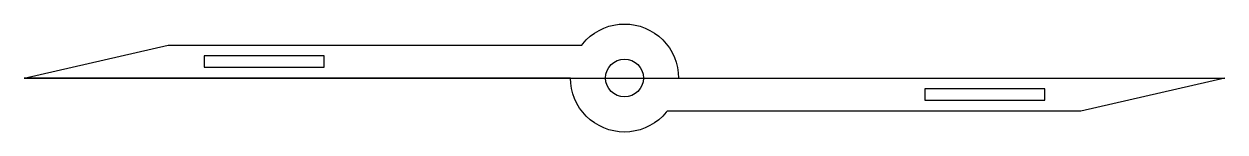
# Model space of a CAD drawing. Header units: millimetres. Extents: x -54 to 54, y -5 to 5.
import ezdxf

# ---------------------------------------------------------------- set-up
doc = ezdxf.new("R2010")
doc.units = ezdxf.units.MM
for name, color, linetype in [('CUT_INNER', 6, 'Continuous'), ('CUT_OUTER', 1, 'Continuous'), ('GUIDE', 3, 'Continuous')]:
    doc.layers.add(name, color=color, linetype=linetype)

msp = doc.modelspace()

# ---------------------------------------------------------------- linework, layer by layer
at = {"layer": 'CUT_INNER'}
for points in [[(-38.15, 0.9988), (-27.25, 0.9988), (-27.25, 1.9988), (-38.15, 1.9988)], [(27.25, -1.9988), (38.15, -1.9988), (38.15, -0.9988), (27.25, -0.9988)]]:
    msp.add_lwpolyline(points, close=True, dxfattribs=at)
msp.add_circle((0, 0), 1.715, dxfattribs=at)
at = {"layer": 'CUT_OUTER'}
msp.add_lwpolyline([(41.42, -2.9975), (3.8763, -2.9975), (3.7916, -3.1117), (3.4684, -3.4684), (3.1117, -3.7916), (2.7251, -4.0784), (2.3122, -4.3258), (1.8771, -4.5316), (1.4238, -4.6938), (0.9569, -4.8108), (0.4808, -4.8814), (0, -4.905), (-0.4808, -4.8814), (-0.9569, -4.8108), (-1.4238, -4.6938), (-1.8771, -4.5316), (-2.3122, -4.3258), (-2.7251, -4.0784), (-3.1117, -3.7916), (-3.4684, -3.4684), (-3.7916, -3.1117), (-4.0784, -2.7251), (-4.3258, -2.3122), (-4.5316, -1.8771), (-4.6938, -1.4238), (-4.8108, -0.9569), (-4.8814, -0.4808), (-4.905, 0), (-41.42, 0), (-54.5, 0), (-41.42, 2.9975), (-3.8763, 2.9975), (-3.7916, 3.1117), (-3.4684, 3.4684), (-3.1117, 3.7916), (-2.7251, 4.0784), (-2.3122, 4.3258), (-1.8771, 4.5316), (-1.4238, 4.6938), (-0.9569, 4.8108), (-0.4808, 4.8814), (0, 4.905), (0.4808, 4.8814), (0.9569, 4.8108), (1.4238, 4.6938), (1.8771, 4.5316), (2.3122, 4.3258), (2.7251, 4.0784), (3.1117, 3.7916), (3.4684, 3.4684), (3.7916, 3.1117), (4.0784, 2.7251), (4.3258, 2.3122), (4.5316, 1.8771), (4.6938, 1.4238), (4.8108, 0.9569), (4.8814, 0.4808), (4.905, 0), (54.5, 0)], close=True, dxfattribs=at)
at = {"layer": 'GUIDE'}
msp.add_lwpolyline([(-54.5, 0), (54.5, 0)], dxfattribs=at)

doc.saveas('drawing.dxf')
